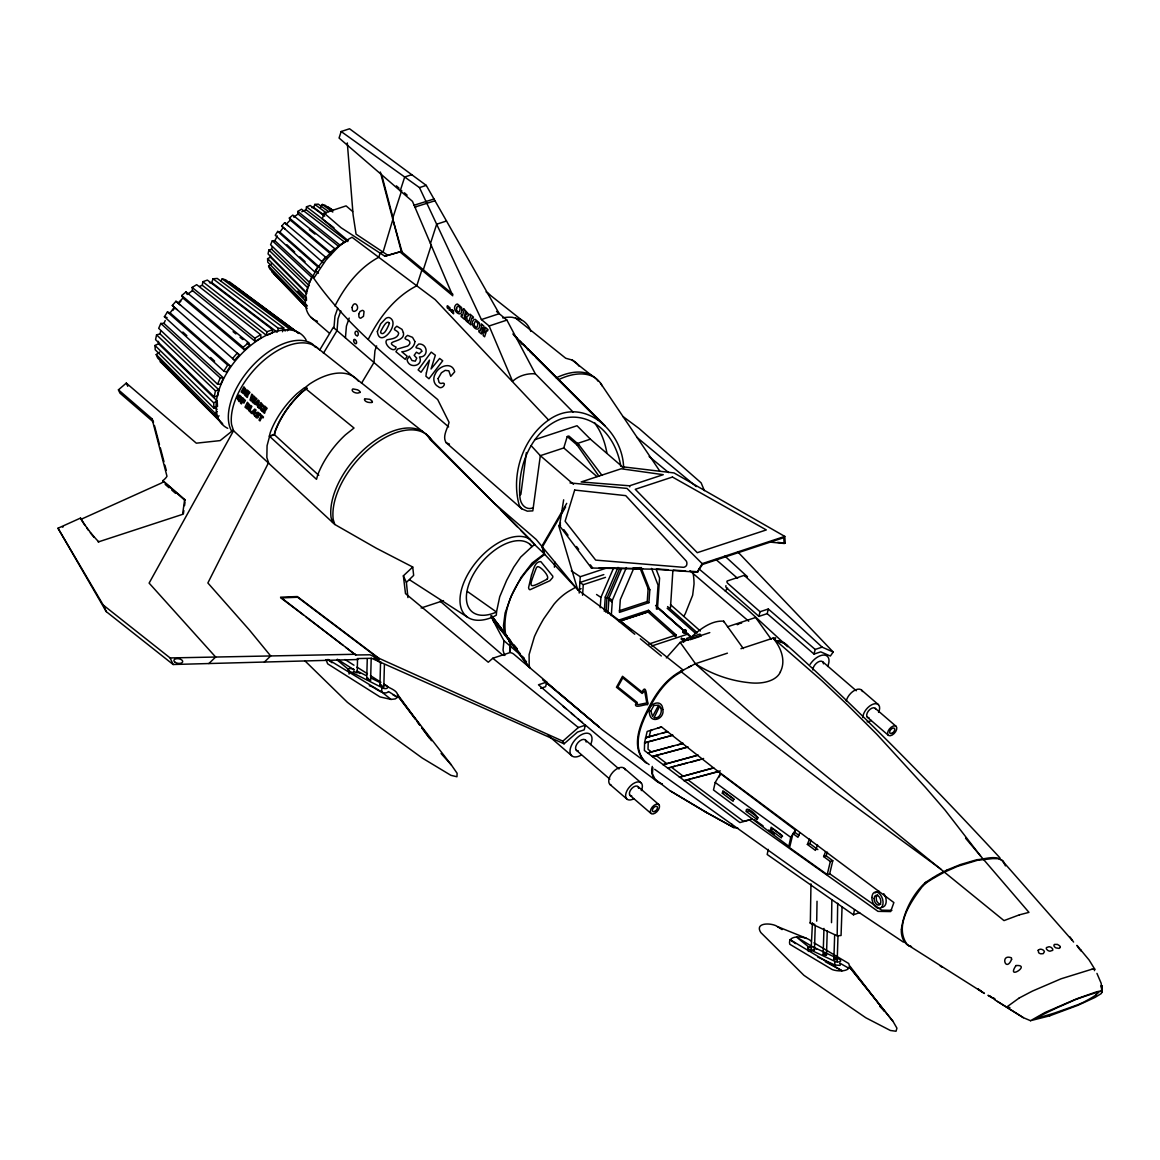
<?xml version="1.0" encoding="UTF-8"?>
<svg xmlns="http://www.w3.org/2000/svg" width="1160" height="1160" viewBox="0 0 1160 1160"><rect width="100%" height="100%" fill="white"/><g stroke="black" fill="none" stroke-linecap="round" stroke-linejoin="round"><path stroke-width="1.5" d="M118.436 389.833L152.032 418.818L153.541 422.124L119.944 393.124L118.436 389.833L126.295 383.104L196.33 443.178L220.11 440.611L233.044 430.273L334.79 524.465L376.275 548.202L412.728 567.023L413.656 575.389L406.391 582.392L407.928 597.574M1049.713 1015.812L1077.741 1005.386L1095.025 997.426L1101.464 993.424L1101.71 987.61M349.073 674.047L349.117 671.031C345.201 667.87 352.205 668.174 353.959 669.436M383.858 684.125C387.628 688.257 399.301 689.779 397.59 697.276L395.226 698.914L391.05 699.422L381.741 692.012L381.799 687.503L349.117 671.031M808.404 951.432L807.708 947.415L811.71 946.792M842.058 907.106L841.058 935.496L837.172 935.83L810.332 923.273L810.97 883.877M816.712 921.156L817.032 901.262M831.517 922.649L831.865 899.783M840.318 963.554L840.115 965.381L834.779 964.989L834.837 961.321L808.433 948.981M837.172 935.83L837.694 903.248M354.539 671.249L353.307 671.437L357.178 672.872L357.555 658.894M366.719 679.455L367.27 658.721M370.606 680.746L371.2 658.271M379.929 685.879L380.567 661.678M383.815 687.169L384.409 664.709M811.058 951.084L812.435 923.027M814.451 950.214L815.234 925.912M824.745 954.114L826.355 955.274L823.136 954.448L823.977 928.435M826.471 955.332L827.254 931.045M836.94 959.566L833.88 959.218L834.663 934.96M837.158 961.843L837.998 935.815M731.859 824.238L732.12 826.036M554.408 567.226L554.755 561.875M579.202 593.05L580.261 576.723L571.3 570.851M582.566 595.254L583.262 584.698L579.884 582.494L603.823 574.591M670.48 607.608L672.872 570.662M510.647 642.249L510.226 652.065M600.198 607.753L600.923 597.4L613.495 568.183M604.288 611.305L605.274 597.052L618.034 567.399M605.97 612.422L606.955 598.168L619.715 568.501M607.898 613.408L608.986 598.009L621.63 568.617M611.276 615.641L612.364 600.242L626.4 567.573M641.03 567.472L649.817 589.788L648.933 602.649L647.236 601.533L648.135 588.686L639.972 567.951M656.415 609.087L658.053 585.133L651.514 568.385M657.43 609.13L659.576 578.057L656.299 569.72M655.98 739.674L648.222 741.718L648.019 749.288L651.34 751.854L673.655 745.894M891.895 910.383L881.643 910.165L829.69 873.77L827.225 874.582L830.313 861.546L832.779 860.735L826.094 855.746L823.629 856.558L830.313 861.546M829.69 873.77L832.779 860.735M901.363 929.363C903.756 912.137 912.181 895.056 924.854 882.992M652.877 767.644L652.399 773.735L654.965 779.129L670.146 790.815L705.483 811.971L733.773 827.573L738.05 828.284M509.602 651.514L510.443 644.51L510.066 641.654L508.762 641.117M652.297 766.412C650.165 773.183 653.587 780.753 660.33 783.217M526.379 452.545L520.869 494.45A13.18 10.02 -82.3 0 1 519.404 495.001M490.796 615.859A781.55 605.607 52.1 0 0 501.671 636.521L503.962 640.697L503.048 649.977A47.444 26.404 -49.2 0 0 504.919 655.458M270.744 333.79L266.409 335.341L202.333 285.317L202.811 281.72L207.364 280.096L272.658 329.687L272.18 333.268M266.409 335.341L266.887 331.76L202.811 281.72M152.032 418.818L166.982 476.282A13.572 10.73 -23.7 0 1 162.806 480.632L184.672 499.452L182.584 514.359L99.513 541.532A3.944 3.117 -23.7 0 1 97.556 540.618A202.319 159.891 -23.7 0 1 81.258 519.274L80.533 518.071L58 528.235L106.241 611.61L173.144 664.506L357.817 659.518L357.367 658.561L371.577 658.285L564.064 743.807L577.506 732.062L584.22 729.843L585.322 725.217L538.472 684.791L546.737 682.051L513.735 654.124A4.48 2.538 13.5 0 0 509.921 652.601L492.783 658.257L488.273 662.229L405.492 593.601L403.375 575.824L412.728 567.023M183.381 513.923L183.846 510.603M184.541 505.629L185.006 502.323M347.797 241.57L306.066 209.699L306.486 206.813L310.199 205.48L324.684 216.195M1049.698 1015.827L1030.515 1020.698L1045.218 1012.404L1076.828 998.76L1096.678 991.785L1101.043 990.872L1101.971 991.988L1101.188 983.317L1096.939 973.385M814.001 942.805L848.699 963.496C852.817 972.356 836.969 971.688 831.995 969.427L789.757 944.226C787.176 933.931 806.331 936.221 810.985 940.992M769.385 542.039L784.145 543.46L783.754 537.674L702.568 564.441L697.174 572.141L653.892 569.197L591.411 568.023L559.511 525.712L563.659 499.829M667.522 731.597L645.438 737.905L649.092 736.702L650.818 730.235L651.978 729.872M722.346 793.252L722.883 790.801L733.613 798.819L733.105 801.27L722.346 793.252L724.783 792.454L734.193 799.457M746.359 811.492C744.444 804.184 760.163 816.495 757.176 819.555L746.359 811.492L748.794 810.681L758.248 817.742M748.794 810.681L748.954 809.868M770.646 829.82L771.139 827.225L781.869 835.331L781.376 837.911L770.646 829.82L773.067 829.009L782.594 836.201M768.239 849.366L767.195 854.485L853.456 914.805L859.647 912.601M853.456 914.805L854.499 909.672M810.188 922.374L810.332 923.273M160.051 333.906L156.571 334.863L155.556 339.633L214.18 396.894L217.66 395.951L218.95 389.89L160.051 333.906L160.617 331.224M214.18 396.894L215.47 390.833L156.571 334.863M309.314 285.781L271.657 249.24L268.873 250.038L268.047 253.924L306.762 292.755M271.657 249.24L272.136 247.051M307.11 291.117L307.82 287.825L268.873 250.038M546.737 682.051L545.635 686.691L540.662 688.329M684.603 631.591C688.257 633.853 680.21 632.867 684.183 629.88C687.793 629.648 684.704 632.939 683.878 630.112M683.443 632.171L683.994 629.967M684.908 631.692L685.313 629.981M685.183 631.837L685.589 630.126M685.603 632.2L685.836 630.3M685.72 632.389L686.125 630.678M758.915 616.38L760.032 611.74L768.297 609.014L815.161 649.44L822.135 647.149L833.184 652.036L830.371 656.024L820.758 651.862L814.044 654.08L767.195 613.654L758.915 616.38L726.827 588.149A4.48 2.538 13.5 0 1 725.986 585.64M767.195 613.654L768.297 609.014M814.044 654.08L815.161 649.44M618.962 621.572L619.411 619.889L648.484 610.305L676.251 635.013L675.801 636.695L648.034 611.987L619.309 621.325L619.411 619.889L631.301 630.475M648.034 611.987L648.484 610.305M269.352 436.116L270.352 432.332A62.219 34.611 -49.2 0 1 297.018 393.632L304.457 387.715L354.017 428.025L345.448 434.826A64.989 36.148 -49.2 0 0 317.608 475.252L316.52 479.341L269.352 436.116L274.224 434.507L275.224 430.737A62.219 34.611 -49.2 0 1 301.89 392.022L306.849 388.078M632.91 568.066L634.592 569.183L634.94 567.907M795.427 830.067L790.758 837.317L788.843 846.292L713.487 789.974L715.212 782.478L720.476 773.618L795.427 830.067L794.354 832.894M623.616 467.973C623.109 431.245 583.48 395.125 548.608 420.05L435.174 299.613L352.046 237.263L349.029 238.917A53.403 29.71 -49.2 0 0 337.632 247.588L326.221 259.738L313.751 278.255C347.188 325.887 393.486 362.457 437.697 399.562L449.05 422.312C447.659 428.562 441.844 436.667 446.31 442.859L521.696 508.776L527.351 511.168L532.817 510.864L540.328 455.677L563.774 447.949L567.24 436.522L568.835 436L578.651 444.468L601.967 475.325M341.171 131.529L419.485 187.615L481.4 319.565L499.235 313.693L426.242 185.382L349.537 128.76L341.171 131.529L339.068 138.025L412.467 201.362L452.748 295.771L399.837 251.821L384.859 256.215L341.069 227.722L324.147 213.121L322.277 218.906L347.565 240.236M400.229 190.805L404.695 177.016L411.742 174.681M401.708 190.472L392.631 218.558L401.882 251.357L384.859 256.215M393.182 218.428L383.061 252.14L380.088 253.112L378.754 257.259C359.121 267.771 344.882 286.404 334.95 305.964M430.447 243.499L436.667 224.228L446.498 220.994M431.389 244.818L423.327 269.758L421.849 270.106L416.774 285.795C394.922 296.902 379.132 317.492 368.416 339.097M209.452 282.764L211.743 282.562L213.034 278.791L217.254 278.443L283.765 327.961L282.474 331.745M283.765 327.961L278.429 328.411L277.138 332.18L211.743 282.562M337.734 308.168L334.95 316.158L333.95 327.976M340.808 310.822L338.01 318.812L337.009 330.614L323.423 353.249M349.204 318.072L346.419 326.062L345.419 337.864M376.623 345.897L374.955 350.683L373.955 362.5L361.5 383.264M311.866 207.625L313.736 207.466L314.81 204.421L318.246 204.131L328.7 211.686M799.167 835.577L795.456 832.764L792.99 833.576L789.568 847.684L827.225 874.582M817.568 845.045L815.408 850.41L807.374 844.408L809.52 839.042M807.374 844.408L809.825 843.595L811.144 840.159M823.629 856.558L825.529 851.744M826.094 855.746L827.457 852.18M719.171 776.997L720.476 773.618M780.317 671.915C786.306 660.635 780.767 647.135 773.082 638.116L740.95 648.715M160.805 323.437L158.688 328.352L217.558 384.236L220.733 384.207L223.43 377.928L163.981 323.408L160.805 323.437L220.255 377.957L223.43 377.928M163.981 323.408L165.227 320.508M272.325 240.743L270.599 244.745L309.517 282.46L311.721 277.37L314.258 277.312L274.862 240.686L272.325 240.743L311.721 277.37M274.862 240.686L277.385 235.973M217.558 384.236L220.255 377.957M633.853 568.125L620.31 599.604L619.425 612.378L648.933 602.649M1101.942 992.191L1101.652 986.638M799.806 832.619L797.935 837.317L792.99 833.576M268.38 462.985L207.872 582.958L249.414 630.025L270.657 655.951L264.393 662.041M220.864 281.329L222.198 278.849L225.62 279.821L293.045 329.57L288.695 328.338L222.198 278.849M287.361 330.817L288.695 328.338M320.61 207.466L322.262 204.464L325.061 205.262L332.789 210.772M566.718 503.353L541.822 546.288L544.258 553.842L532.077 563.035L521.188 577.216L511.096 596.399L505.122 612.929L503.454 625.805L504.673 633.447L529.149 667.246M565.63 506.949L542.401 546.984L544.794 554.422L575.476 587.366L570.299 590.353A36.598 20.358 -49.2 0 0 553.987 604.215L543.721 618.788A120.147 66.845 -49.2 0 0 534.412 636.651L529.105 654.602L529.178 665.086A28.072 15.616 -49.2 0 0 529.859 667.624M560.512 522.899L558.786 525.944L577.723 589.802L640.596 636.159L683.472 670.321L680.818 671.393L681.428 671.945C667.116 679.209 657.459 692.781 650.165 706.643C641.335 723.361 630.533 746.678 645.758 762.511M1094.431 970.644L1094.779 969.209L1089.11 960.016L1076.915 945.371L1078.785 948.228M546.925 579.26C550.971 576.766 538.617 564.108 537.037 567.08A3.219 2.378 -30.6 0 0 536.37 567.791C528.684 588.337 527.032 589.744 546.911 579.275M697.174 572.141L702.177 563.644L784.784 536.413L785.233 543.112L784.145 543.46M319.594 350.204L333.282 327.395L448.63 426.923M164.401 316.709L167.417 311.982L170.1 312.881L230.376 365.98L226.519 372.026L223.837 371.127L164.401 316.709L167.083 317.608M170.1 312.881L174.319 307.255L172.303 305.471L175.972 301.252L180.626 305.312M277.704 231.42L275.239 235.262L314.635 271.817L317.782 266.887L277.704 231.42L279.85 232.13L319.928 267.598M279.85 232.13L283.272 227.548L281.662 226.127L284.649 222.706L288.028 225.635M223.837 371.127L227.694 365.081L230.376 365.98M775.33 639.131L775.576 637.855L773.082 638.116L822.309 681.05L847.177 704.627L876.844 734.28L925.448 787.393L945.124 810.159L980.534 855.949L1028.964 912.369L1019.437 914.834M234.581 360.252L239.308 354.829L237.292 353.046L232.565 358.469L234.581 360.252L174.942 307.748A47.227 26.274 -49.2 0 0 172.826 310.445M325.583 257.099L321.74 261.522L323.35 262.943M666.347 657.894L680.151 642.365L709.789 632.606M683.356 642.393L686.938 638.377L699.944 634.085L701.336 636.014M681.949 638.522L682.921 639.812L683.776 638.841M922.577 886.211C910.962 901.523 893.693 926.014 907.236 944.588L984.434 993.467L977.706 988.697L981.679 991.771M874.901 892.924L878.903 891.097M692.114 636.347C700.654 628.764 711.776 620.281 723.666 621.18L743.328 648.585M922.664 886.124L925.477 883.543M208.858 663.549L215.644 657.038L149.118 583.103L233.537 430.723L231.55 424.459A60.16 33.466 -49.2 0 1 263.233 360.876A60.16 33.466 -49.2 0 1 318.333 348.783M378.914 658.271L379.248 658.967L369.967 654.791L355.714 654.979L280.546 597.197L297.293 596.544L378.914 658.271L562.846 741.167L578.347 727.509L585.322 725.217M181.728 295.539L185.977 291.899L248.602 342.678L249.835 345.231L244.383 349.885L182.961 298.091L181.728 295.539L243.15 347.318L244.383 349.885M182.961 298.091L177.987 303.036L175.972 301.252M289.348 218.051L292.798 215.093L334.776 248.661L330.353 252.445L331.325 254.489L290.305 220.095L289.348 218.051L330.353 252.445M290.305 220.095L286.259 224.126L284.649 222.706M293.77 217.137L298.076 214.006L297.801 211.454L301.513 209.22L344.592 242.164L339.865 245.021L297.801 211.454M243.15 347.318L248.602 342.678M304.703 387.904L309.502 384.105A62.234 34.626 -49.2 0 1 358.237 381.002M307.081 388.281L302.122 392.211A62.234 34.626 -49.2 0 0 275.442 430.94L274.442 434.71L269.57 436.32L267.075 445.686L266.844 457.446L268.685 463.26M924.926 882.934L925.854 882.209M925.579 883.47L928.479 881.339M306.399 306.892L269.773 268.888L268.583 266.075L271.324 264.016M1095.736 995.091L1099.042 991.974L1098.245 992.119A62.843 5.176 -21.9 0 0 1087.935 995.265A62.843 5.176 -21.9 0 0 1075.349 999.659L1056.34 1008.083A84.665 6.974 -21.9 0 0 1037.286 1017.552L1036.982 1018.146A147.262 12.136 -21.9 0 0 1054.527 1013.013A147.262 12.136 -21.9 0 0 1078.51 1004.458L1083.164 1002.428A84.665 6.974 -21.9 0 0 1095.751 995.091M925.927 882.151L933.032 877.598M219.095 415.831L216.833 417.484L157.673 358.019L156.223 354.568L159.616 352.089M216.833 417.484L214.992 413.134L217.268 411.481M1015.986 965.569C1005.575 981.128 1031.907 964.395 1016.001 965.555M548.608 420.05C522.508 438.233 510.617 475.513 519.361 505.673M162.69 480.704L185.237 500.671L184.672 499.452M163.256 481.922L162.704 482.284A13.282 10.498 -23.7 0 1 160.631 483.415L81.099 519.288L80.533 518.071M928.58 881.266L933.582 878.192M647.323 704.598L647.701 704.279A1.508 1.204 -86.4 0 0 648.092 703.207C646.337 699.929 646.947 682.167 642.031 692.012L622.514 676.28L616.453 687.257L636.086 702.946C632.693 709.514 644.655 704.149 647.309 704.613M301.788 211.773L306.066 209.699M192.125 287.433L196.692 284.678L260.652 334.704L261.043 337.879L255.243 341.388L192.517 290.609L192.125 287.433L254.852 338.212L255.243 341.388M192.517 290.609L187.21 294.466L185.977 291.899M254.852 338.212L260.652 334.704M683.11 670.03C667.798 677.411 657.053 691.316 649.484 706.164C640.451 723.144 629.329 747.663 646.25 762.946M933.38 877.395L936.555 875.524M934.017 877.932L943.95 872.378M688.126 667.58L691.215 665.767M1019.133 998.049L1006.981 1006.865L1009.881 1007.59M520.854 530.468L534.745 544.533L532.048 546.577A44.442 24.737 -49.2 0 0 472.903 575.186A44.442 24.737 -49.2 0 0 496.495 612.03L496.335 615.148L493.043 616.961A49.981 27.811 -49.2 0 1 465.566 578.651A49.981 27.811 -49.2 0 1 530.091 539.414L534.992 544.808M544.794 554.422C520.289 571.285 500.7 605.346 505.745 635.288L529.438 667.609M936.816 875.351L939.977 873.596M1019.19 998.02L1030.065 992.308A58.304 6.989 -23.6 0 1 1031.356 991.655A53.461 6.409 -23.6 0 1 1032.574 991.032L1061.066 978.793L1092.111 969.165M877.627 894.853L876.177 896.782L876.467 900.479A5.133 3.262 63 0 0 880.744 904.292M940.253 873.437L946.807 870.102M305.312 300.701L267.757 262.16L267.598 258.665L270.454 257.201L270.367 255.316M158.557 343.693L217.225 401.041L217.486 406.45L213.933 408.233L155.208 349.755L155.005 345.477L158.557 343.693L158.456 341.373M213.933 408.233L213.686 402.825L217.225 401.041M681.63 637.986C679.136 639.957 686.575 641.582 684.298 638.667M944.284 872.204L957.768 866.259L977.372 860.314M947.067 869.971L960.494 864.519L976.807 859.734M199.752 286.244L202.333 285.317M266.887 331.76L272.658 329.687M567.24 436.522L577.1 445.02L578.651 444.468M1019.379 914.848L1003.994 920.605L804.271 758.205L755.986 717.721L695.275 663.766L680.818 671.393L731.293 711.718L836.273 792.527L940.803 869.058M416.324 206.582L414.888 207.06L434.986 200.767M324.147 213.121L346.101 205.871L352.611 211.497M419.485 187.615L426.242 185.382M433.985 199.012L414.12 205.233M481.4 319.565L489.114 325.974L506.905 320.102L535.34 373.825L573.025 412.003M534.542 439.741L577.027 425.735L590.397 439.176L623.587 467.813M576.999 443.584L590.397 439.176M629.561 485.793L663.259 474.686L621.18 468.771L581.131 481.965L629.561 485.793L629.721 486.881M559.511 525.712L560.585 525.35M421.095 608L443.468 600.619M591.411 568.023L592.485 567.675L590.353 564.847M580.261 576.723L605.911 568.255M583.262 584.698L605.491 577.375M632.954 569.27L637.565 567.747M634.592 569.183L639.479 567.573M581.116 588.671L577.723 589.802L542.401 546.984M619.367 610.726L647.236 601.533M724.913 556.104L747.461 576.781L744.241 575.36L727.102 581.015A4.48 2.538 13.5 0 0 727.943 583.509L760.032 611.74M619.164 621.339L649.629 611.291M648.875 644.032L676.251 635.013M651.688 646.004L687.808 634.1L690.649 637.434M727.479 626.777L755.61 617.497L771.212 639.247M689.939 639.769L699.697 636.55M727.407 653.167L695.275 663.766C711.124 673.916 729.292 680.485 747.997 682.558A35.858 20.59 14.4 0 0 780.404 671.886M648.222 741.718L644.568 742.922L672.278 735.425M651.34 751.854L647.686 753.058L683.153 743.241M658.996 754.623L652.312 756.581L687.257 747.272M698.102 755.029L662.984 764.73L697.61 755.348M670.03 767.456L667.595 768.254L699.465 759.611M713.603 767.804L679.354 777.258L713.574 767.992M690.055 778.969L683.965 780.782L718.417 771.632M657.676 728.19L661.461 726.943L647.178 731.438L644.626 742.226L644.38 750.491L739.891 822.57L749.462 819.989L877.989 911.368L890.648 911.571L893.881 902.567L716.155 769.921L661.548 726.972M667.609 731.742L661.968 733.337M682.631 743.56L677.614 744.981M702.293 759.032L690.562 762.265M720.331 770.907L695.986 777.461M670.465 735.73L672.843 735.077M688.025 746.866L664.825 753.13M701.742 758.988L703.612 758.481M657.923 734.28L649.092 736.702M668.827 736.179L657.676 739.225M751.897 819.119L743.545 821.367L687.619 779.578M215.47 390.833L218.95 389.89M739.166 623.558L741.632 623.094M687.126 762.976L677.295 765.542M691.911 778.519L694.622 777.823M659.851 754.406L663.158 753.565M674.888 766.165L671.249 767.05L683.008 776.055M399.837 251.821L401.882 251.357M811.551 948.851C809.694 949.793 815.697 951.272 813.899 949.474M1092.126 969.151L1094.779 969.209M683.675 631.083C679.948 633.36 689.837 634.389 685.111 631.33M977.068 859.69C985.347 859.212 996.889 854.296 1003.342 861.648M977.677 860.256L992.67 858.603L998.136 858.676L1001.761 860.111L1072.232 940.383M881.498 907.482C887.835 906.786 886.907 897.347 883.746 893.707M639.479 704.424L646.787 702.96L644.655 690.939L642.147 693.462L622.804 677.889L617.816 686.938L637.26 702.481L637.072 704.439L638.696 704.511M379.248 658.967L297.627 597.255L280.88 597.908L303.456 614.974M58 528.235L103.225 605.041L170.114 657.938L355.395 654.269M814.798 924.477L811.957 923.316M776.229 640.871L778.505 640.929M642.712 568.617L599.241 567.805M779.114 641.465L785.552 643.887M535.34 373.825C527.249 373.186 518.578 375.724 512.589 381.321L489.114 325.974M668.015 569.734L656.386 568.937M673.279 570.082L685.589 570.923M690.852 571.271L698.247 571.779M391.05 699.422L379.973 696.899L327.671 663.839L325.96 659.605M449.457 444.091L446.31 442.859M569.995 482.923L627.024 488.418L702.177 563.644M777.678 542.372L785.233 543.112M824.31 954.013L823.136 954.448M621.89 466.712L674.018 472.932L784.784 536.413M778.722 640.943L784.073 642.727L793.904 651.384C865.94 716.721 933.756 786.567 999.92 857.806M654.284 717.678C659.359 719.04 662.389 712.37 660.953 708.252M381.147 684.646C377.334 684.183 384.7 687.952 383.423 685.676M992.467 997.991L988.001 995.294L995.236 999.427M834.837 961.321C836.433 962.292 843.044 962.466 839.941 959.523L813.537 947.183M530.86 331.397A62.219 34.611 -49.2 0 0 521.231 319.711L512.169 317.289A62.234 34.626 -49.2 0 0 502.657 317.869M590.991 374.955L572.199 360.064L565.703 358.237L515.577 318.115M368.416 678.353C363.689 677.15 371.229 681.703 370.214 679.252M835.925 959.03L833.88 959.218M660.997 783.696L661.896 783.986M381.799 687.503C386.947 690.765 391.311 686.227 383.525 684.342M369.286 685.749C373.998 686.372 383.38 696.058 388.078 691.954M911.514 946.574L908.86 945.632M909.788 946.168C903.422 943.501 901.015 936.091 901.335 929.682M661.186 783.493L662.026 783.812M806.461 938.295L777.534 926.637C772.197 922.707 754.029 922.084 760.83 932.567L803.894 975.299L865.838 1017.784L890.387 1030.486L896.042 1031.24L896.927 1028.166L893.026 1021.394L849.657 967.252L893.026 1021.394M994.613 999.702L1023.381 1017.683L1030.515 1020.698M993.526 998.064L994.497 998.499M660.258 783.319L658.024 781.985M817.698 957L834.779 964.989M994.657 999.064L992.742 998.122M733.773 827.573L732.134 826.08M357.062 671.002L366.4 675.714M371.07 678.063L380.408 682.761M507.253 638.029L508.66 638.768L493.261 620.643L507.253 638.029L506.992 635.926L491.521 615.859L505.282 634.578M517.36 649.005L507.732 638.624L519.883 653.718M1069.969 936.917L1073.594 942.065M392.907 694.767L397.59 697.276L388.542 691.563M825.238 961.712L842.087 970.789L789.902 939.571L795.586 943.587M704.221 811.173L733.453 827.356M839.884 963.177L848.989 968.339M654.153 717.605L659.75 706.034L660.953 708.238M649.121 764.599L602.054 729.625L546.244 682.182M670.146 790.815L706.861 812.638M989.799 996.005L991.524 997.034M816.712 949.257L796.63 937.178L809.274 947.43M327.946 659.416L381.741 692.012M997.426 1001.399L1023.381 1017.683M517.113 338.198L514.359 335.602M345.013 659.547L353.974 665.216M356.961 667.116L367.43 673.728M370.417 675.613L380.872 682.225M337.313 659.228L353.887 669.697M356.903 671.596L359.919 673.496M507.471 636.55L505.745 635.288M409.552 579.797L467.567 617.221M940.122 965.874L942.224 967.237M903.408 942.123L803.88 875.64L654.689 769.297M777.534 926.637L782.072 929.61M648.135 588.686L649.817 589.788M608.986 598.009L612.364 600.242M605.274 597.052L606.955 598.168M608.84 599.792L612.219 602.011M596.544 594.5L600.923 597.4M387.774 255.258L356.062 234.161L353.118 214.977L347.304 142.912M467.509 591.557L496.495 612.03L499.728 596.747L506.63 580.391L513.721 567.167L520.68 557.104L532.048 546.577L529.641 544.011M601.707 422.588L522.885 344.099M330.18 208.365L333.108 210.453M332.166 210.119L328.251 206.987M322.262 204.464L332.775 212.048M754.536 819.801L763.091 825.92M657.299 781.564L613.828 749.113L585.118 724.855M768.703 829.98L774.285 834.026M715.212 782.478L790.758 837.317M314.81 204.421L326.496 213.034M313.736 207.466L324.002 215.035M229.564 281.938L299.034 333.514M234.827 286.201L298.627 333.355M623.036 416.571L639 428.417L701.148 482.879L704.366 490.637M282.358 328.831L285.258 330.977M376.463 659.112L380.799 662.346M374.013 657.923L381.234 663.303M809.825 843.595L817.872 849.613M306.486 206.813L333.95 227.766M213.034 278.791L278.429 328.411M329.237 660.62L332.064 662.751M655.951 755.378L666.637 763.527M342.969 645.25L306.226 617.149M345.796 647.41L355.714 654.979M298.076 214.006L338.749 246.456M541.822 546.288L536.166 539.429L493.334 502.468L429.824 439.19A66.004 36.728 -49.2 0 0 369.707 444.526A66.004 36.728 -49.2 0 0 331.064 517.505L332.644 522.464M486.069 291.87L521.231 319.711M636.826 437.291L696.275 486.605M315.636 346.55L423.327 432.013M309.401 229.665L314.954 234.102M492.783 658.257L578.347 727.509M233.088 331.673L235.886 333.935M240.062 337.328L242.861 339.59M247.036 342.969L249.835 345.231M534.76 544.721L544.258 553.842M605.375 610.203L634.752 634.245M640.349 638.827L661.33 655.995M649.136 456.518L668.624 472.57M452.893 294.306L401.331 251.488L380.349 172.028M336.748 659.678L348.623 669.566M496.524 311.416L506.905 320.102M542.59 679.731L599.024 726.943L558.38 692.462M527.858 348.913L605.143 425.836M698.813 568.777L746.938 609.101L787.727 646.686M286.418 224.213L327.192 258.52M239.308 354.829L178.611 303.529A47.227 26.274 -49.2 0 1 180.916 301.136M563.238 706.382L565.978 708.688M571.445 713.313L574.171 715.618M578.274 719.084L582.378 722.549M546.186 682.124L555.669 690.171M689.866 570.749L748.722 621.238M529.569 351.219L533.397 355.004M396.372 185.861L399.04 188.167M404.434 192.806L407.146 195.155M861.619 690.171L878.468 704.714M822.715 661.809L856.297 690.78M875.22 708.325L896.158 726.392A5.93 3.306 -49.2 0 1 892.243 735.005A5.93 3.306 -49.2 0 1 888.168 730.988A5.93 3.306 -49.2 0 1 896.158 726.392M563.774 447.949L596.951 476.572M867.288 717.141L888.227 735.193M281.662 226.127L285.041 229.071M573.518 484.314L540.328 455.677L531.178 445.715M315.81 270.947L318.435 273.209M310.938 317.274L329.411 333.21M172.303 305.471L176.958 309.531M503.962 640.697L510.226 646.105M510.864 646.657L524.335 658.285M440.133 601.17L503.005 655.414M624.355 768.398L641.204 782.928M585.452 740.036L619.019 769.008M637.957 786.538L658.88 804.605A5.93 3.306 -49.2 0 1 654.979 813.232A5.93 3.306 -49.2 0 1 650.905 809.202A5.93 3.306 -49.2 0 1 658.88 804.605M630.025 795.354L650.963 813.421M576.288 750.201L609.87 779.172M609.913 784.421L626.777 798.964M548.274 735.527L571.532 755.595M165.169 484.387L169.084 487.765M171.694 490.013L175.595 493.391M715.952 559.497L737.601 578.361M227.694 365.081L167.417 311.982M283.431 227.65L322.031 261.769M670.48 604.621L700.365 631.011M667.595 606.578L697.407 632.896M667.159 608.26L695.609 633.389M659.59 609.174L691.708 637.536M657.227 607.434L682.645 629.894M686.662 633.433L690.678 636.985M655.574 605.418L687.808 634.1M182.859 332.021L186.832 335.661M210.642 357.483L214.614 361.123M274.224 434.507L318.782 475.339M744.241 575.36L822.135 647.149M286.882 244.745L294.683 251.995M299.875 256.824L305.08 261.652M518.187 339.764L514.663 336.008M521.681 508.747L519.375 505.702M213.686 402.825L155.005 345.477M304.761 660.692L347.318 702.25L375.434 724.029L422.254 758.045L450.921 775.33L456.967 776.765L457.113 773.285L451.37 764.991L397.982 696.087L415.193 719.113M521.768 342.969L519.782 341.083L521.971 344.302M535.949 357.541L602.214 423.226M214.542 406.812L217.123 409.378M214.992 413.134L156.223 354.568M306.719 293.611L270.454 257.201M512.865 333.993L598.618 420.283M786.379 644.597L787.799 646.279M425.676 433.884L530.091 539.414M517.113 526.683L500.873 510.153M267.598 258.665L306.356 297.583L306.486 300.512M297.714 291.145L303.935 297.525M307.414 305.95L268.583 266.075M879.788 1006.358L884.471 1011.187L849.845 966.062M514.402 646.12L516.896 648.701M294.481 293.437L296.945 295.988M306.269 307.139L273.934 273.644M271.759 271.73L307.183 308.488M737.818 551.913L833.184 652.036M315.491 347.362L312.475 344.027A59.986 33.379 -49.2 0 0 252.401 365.893A59.986 33.379 -49.2 0 0 231.55 430.94M520.188 653.732L509.284 641.697L509.182 639.377M441.075 753.492L451.37 764.991M965.555 838.202L980.534 855.949M1002.791 861.039L1003.777 862.301M525.466 346.738L523.116 344.346L523.667 345.361M522.101 656.458L526.51 661.954M492.318 616.758L503.846 631.808M508.544 637.957L510.69 640.74M513.909 644.946L517.128 649.136M563.774 529.583L568.023 535.224M576.534 546.519L578.666 549.332M417.339 721.999L419.485 724.87M421.646 727.755L429.171 737.818M1079.293 948.967L1081.149 950.968L1080.67 949.764M397.793 694.724L419.92 724.913M422.022 727.784L431.505 740.718M686.938 638.377L688.315 640.305M680.151 642.365L695.768 664.129M577.1 445.02L598.923 476.165M1003.24 861.677L1005.444 865.896M600.517 383.177L659.736 470.989M594.616 422.704L598.618 428.983A71.035 53.998 -82.3 0 1 606.593 451.37A14.181 10.788 -82.3 0 1 606.854 453.313M81.099 519.288L81.809 520.492A202.319 159.891 -23.7 0 0 85.042 525.495M527.351 348.899L527.887 349.914M723.666 621.18L724.289 622.369M562.846 741.167L564.064 743.807M403.375 575.824L406.391 582.392M126.295 383.104L127.759 386.295M170.114 657.938L173.144 664.506M103.225 605.041L106.241 611.61M432.216 441.191L432.158 441.032A66.135 36.801 -49.2 0 0 371.939 446.411A66.135 36.801 -49.2 0 0 333.224 519.52L334.79 524.465M381.814 175.349L392.733 216.717M154.454 425.56L159.457 444.498M160.356 447.934L163.995 461.709M164.909 465.146L166.272 470.308M1102 991.495L1101.507 985.202L1101.971 991.669M737.282 624.703A6.597 1.74 -30.4 0 1 738.615 624.182M558.482 379.712A66.135 36.801 -49.2 0 1 602.228 386.019M487.504 292.755A60.16 33.466 -49.2 0 1 489.796 295.452M317.434 321.219A51.75 28.783 -49.2 0 1 310.488 280.502L316.781 269.207A51.75 28.783 -49.2 0 1 348.087 240.439M620.716 466.204A13.702 10.44 -82.8 0 0 620.455 464.275A68.614 52.258 -82.8 0 0 561.222 418.89A68.614 52.258 -82.8 0 0 519.941 497.408A13.702 10.44 -82.8 0 0 533.368 507.659M862.866 717.562A10.788 6.003 -49.2 0 1 873.335 704.077A10.788 6.003 -49.2 0 1 878.569 712.385M871.348 720.404A10.788 6.003 -49.2 0 1 867.143 721.781M812.827 669.958A6.844 3.813 -49.2 0 1 818.076 662.026A6.844 3.813 -49.2 0 1 823.455 663.839M810.13 664.303A14.166 7.888 -49.2 0 1 824.615 655.096A14.166 7.888 -49.2 0 1 827.602 666.478M846.278 700.872A10.788 6.003 -49.2 0 1 854.311 690.519A10.788 6.003 -49.2 0 1 862.489 691.534M868.999 717.707A5.93 3.306 -49.2 0 1 868.405 711.008A5.93 3.306 -49.2 0 1 875.698 709.079M725.304 591.107A14.166 7.888 -49.2 0 1 727.566 588.192M94.105 537.355A202.319 159.891 -23.7 0 1 90.306 532.73M88.493 530.352A202.319 159.891 -23.7 0 1 86.739 527.945M98.658 542.271A3.944 3.117 -23.7 0 1 98.121 541.836M581.131 755.145A14.166 7.888 -49.2 0 1 570.14 749.563A14.166 7.888 -49.2 0 1 584.654 733.439A14.166 7.888 -49.2 0 1 590.6 744.618M634.085 798.616A10.788 6.003 -49.2 0 1 625.718 794.368A10.788 6.003 -49.2 0 1 636.767 782.087A10.788 6.003 -49.2 0 1 641.306 790.598M578.26 750.868A6.844 3.813 -49.2 0 1 578.159 742.429A6.844 3.813 -49.2 0 1 586.191 742.052M611.276 785.247A10.788 6.003 -49.2 0 1 612.857 772.183A10.788 6.003 -49.2 0 1 625.211 769.761M631.736 795.934A5.93 3.306 -49.2 0 1 631.635 788.626A5.93 3.306 -49.2 0 1 638.595 788.292M62.495 527.133A3.233 1.914 -24.6 0 1 63.278 526.785M227.722 428.315A59.986 33.379 -49.2 0 1 238.394 357.251A59.986 33.379 -49.2 0 1 306.095 339.938M556.205 377.855A66.004 36.728 -49.2 0 1 598.168 381.307M572.199 360.064A64.989 36.148 -49.2 0 1 579.26 366.328M683.675 616.38A28.072 15.616 -49.2 0 0 685.328 613.596L692.65 595.254L694.042 584.016A120.147 66.845 -49.2 0 0 692.911 571.996M238.133 398.793C240.584 403.724 240.801 392.022 238.133 398.793M377.363 331.485C379.422 349.682 401.693 322.785 389.252 317.564A5.466 4.292 -55.8 0 0 385.729 318.507L380.596 323.93L377.363 331.485M1011.607 959.363C1005.662 973.327 999.833 953.389 1011.404 957.827L1011.607 959.363M662.809 709.441C665.014 718.548 650.832 724.55 649.455 713.385C646.57 704.135 662.244 697.464 662.809 709.441M450.022 309.401C448.848 311.257 449.37 309.705 449.036 308.139C450.718 306.719 449.239 307.806 450.022 309.401M438.103 378.566L439.002 382.263A4.988 4.147 -72.2 0 0 440.974 383.51C448.18 381.046 442.236 390.702 438.306 386.686C433.434 384.322 432.68 378.116 435.304 373.81C438.422 366.052 452.081 361.079 454.72 371.809L450.733 376.333L448.818 370.823L445.193 370.344L441.423 372.78L438.103 378.566M531.541 574.954L528.597 587.54A2.74 1.566 -85.8 0 0 529.134 589.207A2.508 1.435 -85.8 0 0 530.178 589.657L549.941 580.696L552.697 577.535L552.827 576.215L540.807 561.585C534.441 561.469 533.484 570.386 531.541 574.954M452.806 310.445C451.574 315.621 450.413 307.052 452.806 310.445M389.441 323.263C388.179 326.207 384.25 336.618 380.683 332.876A2.74 2.059 -75.2 0 1 381.046 330.875C382.191 328.889 386.729 318.855 389.441 323.263M352.075 307.443L352.379 310.213A3.248 2.45 -75.2 0 0 354.119 311.416C361.818 309.851 354.699 298.019 352.075 307.443M256.345 413.279C258.433 418.528 256.447 415.178 254.982 415.918C257.274 420.747 260.159 416.107 257.636 413.395C261.522 417.716 258.651 409.48 256.345 413.279M462.013 310.227C461.346 319.087 451.08 309.589 455.808 304.877A4.814 3.19 77.1 0 1 457.533 304.065L461.448 307.429A4.814 3.19 77.1 0 1 462.013 310.227M479.718 325.51C479.051 334.356 468.785 324.858 473.512 320.16A4.814 3.19 77.1 0 1 475.238 319.333L479.152 322.697A4.814 3.19 77.1 0 1 479.718 325.51M403.39 332.63C405.797 343.375 381.553 339.996 396.067 347.115C394.864 354.757 382.263 343.389 387.077 339.75C391.311 339.01 397.837 338.488 398.721 333.224C397.024 329.353 391.108 330.948 396.807 326.221L402.027 329.382L403.39 332.63M414.932 341.533C414.424 347.971 407.624 351.422 401.795 351.785L407.16 356.178L405.232 359.353L395.923 351.741L397.59 349L407.566 346.086A5.191 4.393 -65 0 0 409.9 343.317C410.408 337.981 400.548 340.822 407.595 335.385L412.525 337.357L414.932 341.533M421.718 351.364L419.123 353.771L416.411 352.205L414.149 355.308L416.759 358.15L415.295 361.166L412.032 360.543L409.277 356.106L407.044 359.76C408.943 369.59 424.038 365.704 419.471 356.918C428.765 357.686 428.127 343.49 418.774 343.998C411.959 350.334 419.514 346.245 421.703 350.668L421.718 351.364M358.687 314.215L358.991 316.985A3.248 2.45 -75.2 0 0 360.731 318.188L363.486 316.332L364.037 311.59A3.132 2.407 -69 0 0 362.282 310.387L359.977 311.504L358.687 314.215M245.064 392.385L243.658 393.849L241.164 391.877L243.919 386.816L246.108 389.905A1.595 1.276 -67.7 0 1 245.572 390.848L245.064 392.385M248.936 407.697L247.515 409.175L245.021 407.189L247.385 402.274L249.719 404.971L248.936 407.697M237.118 397.909L238.931 401.49A2.552 1.856 -89 0 0 240.149 401.331L241.526 398.895A2.639 1.914 -89 0 0 241.222 396.705L239.7 395.313A2.538 1.841 -89 0 0 238.496 395.488L237.118 397.909M244.02 391.79L242.585 391.877L243.121 390.601L244.02 391.79M247.892 407.102C246.529 409.596 246.355 404.013 247.892 407.102M263.189 405.463L261.435 407.479L261.696 410.727L260.55 409.683L260.362 406.913L259.159 408.407L258.231 407.551L260.884 402.52L263.189 405.463M456.59 308.328L456.518 308.894A2.769 1.841 77.1 0 0 456.764 310.517L458.606 312.113A2.654 1.754 77.1 0 0 459.592 311.518L460.201 308.255L458.548 306.138A2.595 1.725 77.1 0 0 457.228 306.704L456.59 308.328M474.295 323.596L474.223 324.162A2.769 1.841 77.1 0 0 474.469 325.8L476.31 327.395A2.654 1.754 77.1 0 0 477.282 326.801L477.905 323.524L476.252 321.407A2.595 1.725 77.1 0 0 474.933 321.987L474.295 323.596M244.804 389.513C243.687 392.036 243.382 387.063 244.804 389.513M426.387 372.897L425.909 376.246L428.983 378.754L442.714 360.774L439.64 358.454L431.041 368.996L435.363 355.236L431.23 352.118L418.122 369.895L421.036 372.259L429.476 360.107L426.387 372.897M261.913 405.55C260.304 408.146 260.797 402.404 261.913 405.55M466.885 313.78L466.349 314.708L464.986 313.838L465.58 312.011L466.885 313.78M650.861 710.978L652.587 716.46L658.648 705.149L653.892 705.454L650.861 710.978M448.253 306.791L448.253 306.791M447.977 307.849L447.977 307.849M255.765 409.973L254.678 416.063L252.779 412.858L252.068 413.656L248.573 410.451L250.923 405.522L251.865 406.377L249.965 410.364L251.517 411.8L251.067 412.742L254.736 409.03L255.765 409.973M258.695 402.52L257.853 407.203L257.129 405.087L254.286 403.926L258.231 400.07L259.245 401.012L258.695 402.52M448.775 307.095C447.485 312.127 445.759 302.339 448.775 307.095M451.922 310.111L451.922 310.111M451.545 311.141L451.892 311.793L451.545 311.141M254.576 410.887L254.17 412.858L253.417 412.162L254.576 410.887M257.738 402.027L257.346 404.013L256.577 403.303L257.738 402.027M253.097 398.46L252.242 402.056L253.286 402.998L256.911 398.837L255.954 397.967L253.504 400.882L254.823 396.923L253.895 396.053L251.343 398.895L252.749 395.009L251.778 394.11L250.024 400.012L251.053 400.968L253.097 398.46M248.573 405.014C247.21 407 247.617 402.404 248.573 405.014M574.678 490.057L565.109 521.217L595.689 560.12L683.37 567.312A6.728 4.437 -78.7 0 0 686.473 565.572A3.857 2.538 -78.7 0 0 686.082 560.831L625.733 495.639L574.678 490.057M450.283 309.589L450.892 310.72L450.283 309.589M452.762 312.62L453.56 313.824L453.415 310.546L452.762 312.62M461.535 315.129L461.1 316.462L464.232 319.16L464.595 315.085L465.276 315.68L465.522 320.262L467.335 321.842L466.784 316.651L468.451 315.592A2.683 1.769 77.1 0 0 468.582 314.2L463.637 308.632L464.029 310.662L462.347 315.839L461.535 315.129M467.944 320.668L467.524 321.987L470.902 324.901L470.409 322.799L472.076 317.608L473.004 318.406L473.425 317.086L470.046 314.171L470.525 316.274L468.858 321.45L467.944 320.668M479.268 330.44L478.834 331.76L481.458 334.022L482.56 327.627L483.271 335.661L484.604 336.806L486.721 330.252L487.562 330.962L487.983 329.643L485.3 327.337L484.503 332.876L483.879 326.105L481.371 323.93L481.748 325.945L480.066 331.122L479.268 330.44M1101.986 991.713L1101.565 985.666L1101.957 991.785M1038.171 950.272L1038.635 952.664A3.292 2.305 13.3 0 0 1040.824 953.81L1043.217 953.665L1044.42 951.736A3.364 2.219 16.8 0 0 1043.144 950.04L1042.405 949.619A3.306 2.175 16.8 0 0 1039.926 949.242L1038.171 950.272M1060.269 947.43L1059.153 948.416L1056.02 947.909A3.364 1.972 22.3 0 1 1054.237 946.371L1053.99 945.806A3.306 1.943 22.3 0 1 1054.556 944.414L1057.427 944.414L1059.573 945.762A3.292 1.783 25.3 0 1 1060.284 947.401L1060.284 947.401M242.875 398.126L240.512 403.057L241.454 403.912L242.469 401.795L243.919 403.129L244.368 402.186L242.918 400.852L243.353 399.924L244.934 401.375L245.383 400.432L242.875 398.126M246.399 391.587L244.702 395.125L247.239 397.459L247.689 396.517L246.094 395.052L246.688 393.805L248.153 395.154L248.602 394.226C246.079 393.022 247.762 390.818 249.255 393.443L249.951 392.413L247.428 390.079L246.399 391.587M260.289 414.12L259.84 415.062L260.942 416.077L259.043 420.065L259.985 420.935L261.885 416.947L263.001 417.962L263.45 417.02L260.289 414.12M263.827 407.087L261.971 410.988L264.509 413.322L264.958 412.38L263.363 410.901L263.958 409.668L265.423 411.017L265.872 410.075L264.77 407.943L266.423 409.321L267.133 408.305L264.611 405.971L263.827 407.087M360.165 392.37L358.019 393.051A4.176 2.204 13.2 0 1 353.162 391.674A4.176 2.204 13.2 0 1 352.901 388.904L357.425 389.774A4.002 1.392 23.9 0 1 359.731 391.399L360.165 392.37M372.403 401.911L372.229 402.259A4.538 1.566 23.9 0 1 370.286 402.491L369.286 402.491A4.176 2.204 13.2 0 1 364.689 398.764L369.663 399.315A4.002 1.392 23.9 0 1 371.968 400.939L372.403 401.911M1052.526 950.373L1050.017 951.2A3.349 2.059 20.2 0 1 1047.625 950.286L1046.581 949.199A3.335 2.059 20.2 0 1 1046.523 947.546L1049.032 946.734A3.335 2.103 19 0 1 1051.424 947.604L1052.468 948.691A3.349 2.117 19 0 1 1052.526 950.373M357.512 335.631L357.265 335.791A2.335 1.232 65.6 0 1 355.192 333.993L355.018 333.486A2.363 1.595 78.9 0 1 356.192 331.209A2.363 1.595 78.9 0 1 358.106 332.862A2.363 1.595 78.9 0 1 357.555 335.617L357.512 335.631M672.452 477.036L635.26 489.302L697.29 552.682L766.296 529.932L672.452 477.036M162.791 363.877L160.124 361.514L222.691 424.009L162.791 363.877M892.229 733.12A3.277 1.827 -49.2 0 0 894.389 728.35A3.277 1.827 -49.2 0 0 889.966 730.901A3.277 1.827 -49.2 0 0 892.229 733.12M353.626 340.779A2.349 1.247 65.6 0 0 355.989 343.723A2.349 1.247 65.6 0 0 355.714 340.156A2.349 1.247 65.6 0 0 353.626 340.779M175.218 662.346A4.437 2.32 8.7 0 0 182.569 662.085A4.437 2.32 8.7 0 0 177.147 658.634A4.437 2.32 8.7 0 0 175.218 662.346M654.95 811.347A3.277 1.827 -49.2 0 0 657.111 806.577A3.277 1.827 -49.2 0 0 652.703 809.114A3.277 1.827 -49.2 0 0 654.95 811.347M871.914 897.492A8.497 5.176 71.8 0 0 880.121 908.265A8.497 5.176 71.8 0 0 880.455 894.795A8.497 5.176 71.8 0 0 871.914 897.492M874.133 898.565A5.104 3.117 71.8 0 0 879.077 905.032A5.104 3.117 71.8 0 0 879.28 896.941A5.104 3.117 71.8 0 0 874.133 898.565"/></g></svg>
